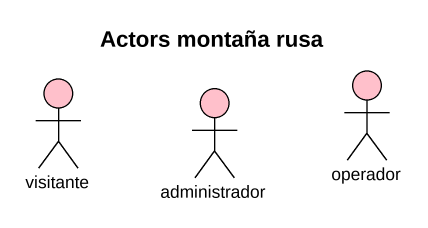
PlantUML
@startuml
title Actors montaña rusa
actor visitante #FFC0CB
actor administrador #FFC0CB
actor operador #FFC0CB
@enduml
